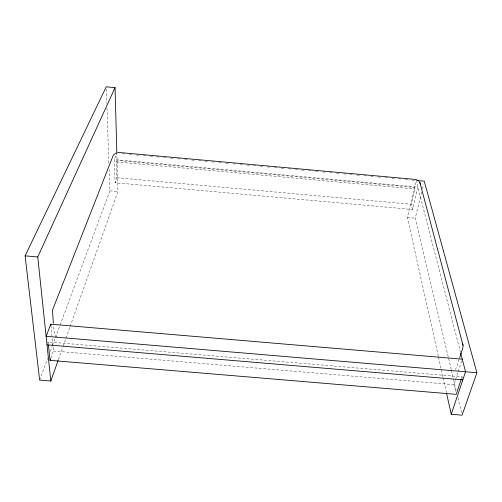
<?xml version="1.0" encoding="UTF-8"?>
<svg xmlns="http://www.w3.org/2000/svg" width="502" height="502" viewBox="0 0 502 502"><rect width="100%" height="100%" fill="white"/><g stroke="black" fill="none" stroke-linecap="round" stroke-linejoin="round"><path stroke-width="0.38" stroke-dasharray="2.51 1.88" d="M438.321 356.307L407.373 217.492L416.114 180.438L460.516 352.348M412.487 209.491L411.245 204.251L414.859 188.984L414.464 187.422L117.054 160.452L116.483 161.945L116.928 177.733L115.09 182.753L412.487 209.491L417.833 187.102L114.4 159.58L115.09 182.753M451.248 369.541L415.254 218.201L421.68 191.758M422.42 188.733L423.519 184.203M459.154 359.294L456.531 367.357L455.339 369.459M455.496 391.372L453.908 384.657L455.339 380.284M455.578 379.556L457.975 372.277M458.213 371.549L461.796 360.624M461.564 378.301L462.053 376.845L48.11 341.931L47.558 343.381M58.389 359.645L62.825 347.114M63.089 346.374L65.699 339.001M65.963 338.266L69.878 327.204M70.136 326.469L117.914 191.551L116.853 153.229L114.4 159.58M50.815 358.183L53.45 350.992L51.016 326.507M39.652 380.096L47.816 358.089M50.269 351.488L52.17 346.355M52.446 345.621L55.164 338.285M55.44 337.551L59.794 325.811M60.064 325.076L109.869 190.829L109.135 169.714M53.45 350.992L453.908 384.657M116.483 161.945L414.859 188.984M116.928 177.733L411.245 204.251M109.869 190.829L117.914 191.551M407.373 217.492L415.254 218.201M122.306 153.725L125.425 154.014M129.321 154.365L131.662 154.578M136.337 155.005L139.449 155.287M143.346 155.639L146.465 155.921M150.362 156.279L153.48 156.561M156.599 156.844L159.718 157.126M163.608 157.484L166.727 157.766M170.624 158.124L172.964 158.331M177.639 158.757L180.758 159.04M184.654 159.398L187.773 159.68M191.664 160.031L194.782 160.32M198.679 160.671L201.798 160.954M204.916 161.236L208.035 161.518M211.932 161.876L214.266 162.09M218.941 162.516L222.06 162.799M225.956 163.15L229.075 163.432M232.972 163.79L236.091 164.072M239.987 164.424L243.1 164.712M246.997 165.064L250.115 165.346M253.234 165.629L256.353 165.917M260.249 166.269L263.362 166.551M267.259 166.909L270.377 167.191M274.274 167.542L277.393 167.825M281.289 168.183L284.408 168.465M288.305 168.823L290.639 169.03M295.314 169.456L297.655 169.67M301.551 170.021L304.67 170.31M308.567 170.661L311.679 170.944M315.576 171.301L318.695 171.584M322.591 171.935L325.71 172.224M329.607 172.575L331.947 172.788M336.622 173.215L338.957 173.422M343.632 173.849L346.75 174.131M349.869 174.42L352.988 174.702M356.884 175.054L360.003 175.336M363.9 175.694L367.012 175.976M370.909 176.327L373.25 176.541M377.924 176.968L380.265 177.181M384.94 177.608L387.274 177.821M391.955 178.241L395.068 178.524M398.186 178.812L401.305 179.095M405.202 179.446L408.321 179.729M412.217 180.086L414.552 180.3M57.19 337.074L55.333 335.631L54.354 333.309L53.538 324.844M462.053 376.845L462.436 378.351M451.43 370.307L456.13 390.079M457.937 397.684L461.922 414.414M438.491 357.073L442.908 376.902M443.078 377.661L446.479 392.915M48.11 341.931L48.349 344.234M106.33 89.168L106.819 103.243M106.982 107.936L108.915 163.457"/><path stroke-width="0.75" d="M462.587 343.556L463.051 345.332L462.794 348.106L459.631 357.832M461.325 379.035L456.199 394.352L50.024 360.342L48.43 344.999M417.595 180.576L424.253 181.178L476.9 372.735L462.097 415.179L451.242 414.275L465.536 371.775L460.71 353.107M116.853 153.229L115.04 87.643L106.248 86.821L25.1 255.857L39.652 380.096L50.821 381.024L58.125 360.38M50.024 360.342L50.551 358.905M462.279 359.168L50.79 324.21L46.115 336.321L476.9 372.735M50.821 381.024L37.757 256.961L115.04 87.643M116.113 153.028L113.621 154.773L112.887 156.229L52.434 310.255L53.388 323.301M47.006 344.836L462.813 379.863M25.1 255.857L37.757 256.961M117.769 152.363L416.145 179.503L417.796 180.456M418.869 181.335L419.923 182.596L463.051 345.332M419.923 182.596L420.331 184.146M446.648 393.681L451.242 414.275M50.79 324.21L50.94 325.742"/></g></svg>
